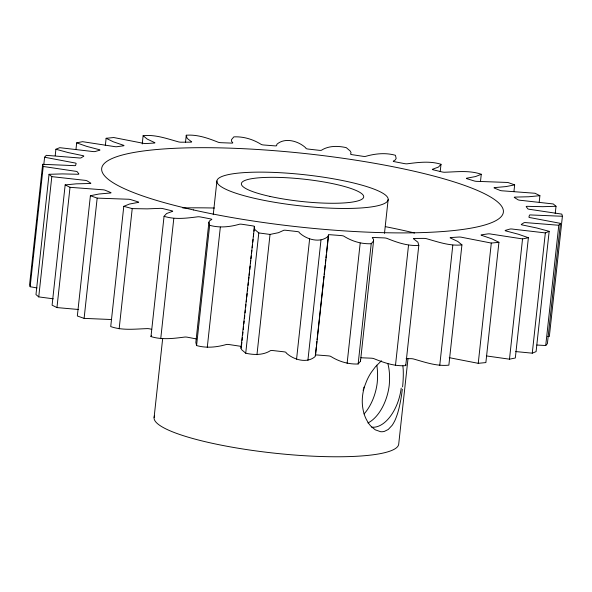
<?xml version="1.0" encoding="UTF-8"?>
<svg xmlns="http://www.w3.org/2000/svg" width="592" height="592" viewBox="0 0 592 592"><rect width="100%" height="100%" fill="white"/><g stroke="black" fill="none" stroke-linecap="round" stroke-linejoin="round"><path stroke-width="0.89" d="M196.418 338.95L187.612 337.255A2.412 0.437 6.2 0 0 184.378 337.107C173.323 338.528 161.823 339.971 150.99 336.574L164.058 216.309C174.892 219.706 186.391 218.263 197.439 216.842A2.412 0.437 6.2 0 1 200.673 216.99L210.36 218.855A2.412 0.437 6.2 0 1 211.618 219.565L209.746 220.683L208.902 222.17L209.642 225.293C219.343 228.031 229.666 227.025 239.242 224.287A2.412 0.437 6.2 0 1 242.209 224.294L252.606 225.87A2.412 0.437 6.2 0 1 254.449 226.588L240.937 348.163L241.78 349.82L245.724 353.202C253.805 355.052 263.181 355.281 270.403 350.693A2.412 0.437 6.2 0 1 272.993 350.56L283.694 351.781A2.412 0.437 6.2 0 1 286.062 352.477L286.165 352.899C293.343 359.736 306.893 363.791 315.085 356.613L315.366 355.289A2.412 0.437 6.2 0 1 317.475 355.015L328.079 355.844A2.412 0.437 6.2 0 1 330.876 356.488C338.964 361.571 348.54 364.443 358.145 363.984L360.491 361.209L360.491 359.633M360.491 361.209L373.559 240.944L373.559 239.368L372.398 237.903A2.412 0.437 6.2 0 1 373.952 237.503L384.038 237.903A2.412 0.437 6.2 0 1 387.153 238.472C397.202 242.505 407.821 246.228 418.803 245.354L417.915 242.217L413.675 238.946A2.412 0.437 6.2 0 1 414.615 238.443L423.805 238.391A2.412 0.437 6.2 0 1 427.121 238.872C438.443 242.061 450.024 246.191 461.93 244.881L448.869 365.146C436.955 366.455 425.382 362.326 414.06 359.137A2.412 0.437 6.2 0 0 410.737 358.656L406.142 358.685M440.211 171.628L441.01 164.28C430.177 160.883 418.677 162.326 407.622 163.747A2.412 0.437 6.2 0 1 404.388 163.599L394.701 161.742A2.412 0.437 6.2 0 1 393.451 161.024L395.323 159.907L396.159 158.419L395.426 155.296C385.718 152.558 375.402 153.565 365.826 156.303A2.412 0.437 6.2 0 1 362.859 156.295L352.462 154.727A2.412 0.437 6.2 0 1 350.619 154.009L351.063 152.692L350.22 151.034L346.276 147.652C338.195 145.802 328.819 145.573 321.597 150.168A2.412 0.437 6.2 0 1 319.007 150.294L308.306 149.08A2.412 0.437 6.2 0 1 305.938 148.377L305.835 147.956C298.657 141.118 285.107 137.063 276.915 144.241L276.634 145.573A2.412 0.437 6.2 0 1 274.525 145.839L263.921 145.01A2.412 0.437 6.2 0 1 261.124 144.367C253.036 139.29 243.46 136.412 233.855 136.87L231.509 139.645L231.509 141.229L232.671 142.694A2.412 0.437 6.2 0 1 231.117 143.086L221.023 142.694A2.412 0.437 6.2 0 1 217.908 142.117C207.859 138.091 197.247 134.362 186.258 135.235L187.153 138.373L191.386 141.643A2.412 0.437 6.2 0 1 190.454 142.147L181.263 142.198A2.412 0.437 6.2 0 1 177.94 141.717C166.618 138.535 155.045 134.399 143.131 135.709L142.235 143.974M360.883 357.768L370.977 358.167A2.412 0.437 6.2 0 1 374.092 358.737C384.141 362.763 394.753 366.492 405.742 365.619L405.749 364.783M402.597 386.865L402.819 384.489A37.851 8.31 -81.4 0 0 403.204 369.46L402.886 365.908M43.808 164.569L44.607 157.228L73.948 162.785A2.412 0.437 6.2 0 1 76.139 163.488L75.613 165.412A2.412 0.437 6.2 0 1 73.179 165.59L42.668 164.317L29.6 284.582L30.155 286.735L36.993 287.934M30.155 286.735L43.223 166.47L42.668 164.317M43.223 166.47L74.622 171.14A2.412 0.437 6.2 0 1 77.278 171.813L78.847 173.93A2.412 0.437 6.2 0 1 76.923 174.24L62.382 173.907L49.04 174.307L35.979 294.572L38.739 296.895L53.287 298.812M38.739 296.895L51.8 176.631L49.04 174.307M55.204 155.681L55.907 149.251L59.733 147.682L91.938 151.426A2.412 0.437 6.2 0 0 95.097 151.53L99.678 150.227A2.412 0.437 6.2 0 0 98.642 149.517L86.602 146.342L76.679 142.857L75.983 149.28M51.8 176.631L84.049 180.234A2.412 0.437 6.2 0 1 87.068 180.841L90.68 183.076A2.412 0.437 6.2 0 1 89.333 183.513L76.331 183.838L65.164 184.911L52.096 305.176L56.958 307.581L78.529 309.498M56.958 307.581L70.019 187.316L65.164 184.911M70.019 187.316L101.876 189.714A2.412 0.437 6.2 0 1 105.139 190.232L110.652 192.504A2.412 0.437 6.2 0 1 109.942 193.036L98.975 194.013L90.398 195.723L77.337 315.987L84.108 318.378L111.651 319.539M84.108 318.378L97.169 198.113L90.398 195.723M105.332 145.632L106.131 138.284L113.76 137.536L142.761 143.19A2.412 0.437 6.2 0 0 146.157 143.553L154.098 143.057A2.412 0.437 6.2 0 0 154.379 142.465L147.23 139.098L143.131 135.709M97.169 198.113L127.413 199.215A2.412 0.437 6.2 0 1 130.802 199.622L137.995 201.842A2.412 0.437 6.2 0 1 137.943 202.464L129.441 204.048L123.795 206.327L110.726 326.584C122.226 330.617 134.665 329.034 146.616 328.641A2.412 0.437 6.2 0 1 149.991 328.923L151.715 329.344M119.147 328.878L132.216 208.613L123.795 206.327M160.735 338.676L173.804 218.411M154.105 417.419L162.682 338.469M185.466 142.576L186.258 135.235M208.902 222.17L195.841 342.435L196.574 345.558C206.282 348.296 216.598 347.289 226.174 344.551A2.412 0.437 6.2 0 1 229.141 344.559L239.538 346.128A2.412 0.437 6.2 0 1 241.321 346.616M196.574 345.558L209.642 225.293M213.253 214.667L216.916 180.952M207.274 347.386L220.335 227.121M241.58 345.018L241.884 342.257M242.084 340.422L242.38 337.669M242.683 334.917L242.979 332.164M243.275 329.404L243.578 326.651M243.874 323.898L244.178 321.145M244.474 318.392L244.777 315.64M245.073 312.879L245.369 310.127M245.673 307.374L245.969 304.621M246.272 301.868L246.568 299.108M246.768 297.273L247.167 293.602M247.463 290.85L247.767 288.097M248.063 285.344L248.366 282.584M248.566 280.749L248.966 277.078M249.165 275.243L249.558 271.573M249.757 269.737L250.157 266.06M250.46 263.307L250.756 260.554M250.956 258.719L251.26 255.966M251.556 253.206L251.852 250.453M252.155 247.7L252.451 244.947M252.754 242.195L253.05 239.442M253.354 236.682L253.65 233.929M253.946 231.176L254.249 228.423M245.724 353.202L258.793 232.937L254.849 229.555L254.116 226.958M256.965 354.689L270.033 234.425L278.469 232.686L283.464 230.429A2.412 0.437 6.2 0 1 286.062 230.295L296.762 231.516A2.412 0.437 6.2 0 1 299.13 232.212L299.234 232.634C306.412 239.471 319.961 243.527 328.146 236.349L328.427 235.024A2.412 0.437 6.2 0 1 330.543 234.758L341.14 235.579A2.412 0.437 6.2 0 1 343.937 236.223C352.033 241.307 361.608 244.178 371.206 243.719L373.559 240.944M296.562 359.203L309.623 238.939M307.907 360.291L320.975 240.026M315.366 355.289L316.261 347.023M316.461 345.188L316.861 341.517M317.06 339.682L317.46 336.004M317.66 334.169L323.343 281.844M323.543 280.009L323.942 276.331M324.142 274.496L325.141 265.32M325.334 263.484L325.733 259.807M325.933 257.971L326.333 254.301M326.532 252.466L328.427 235.024M315.477 355.711L328.545 235.446M347.119 363.333L360.188 243.068M358.145 363.984L371.206 243.719M384.482 233.344L388.145 199.637A86.121 15.695 6.2 0 0 261.383 172.131A86.121 15.695 6.2 0 0 258.068 199.119A86.121 15.695 6.2 0 0 388.145 199.637M395.471 365.442L408.532 245.177M405.742 365.619L418.803 245.354M407.977 358.848L398.697 444.229A123.032 22.422 6.2 0 1 269.501 452.614A123.032 22.422 6.2 0 1 154.542 416.05M439.738 365.434L452.806 245.169M480.475 181.611L481.274 174.27C469.774 170.237 457.335 171.821 445.384 172.213A2.412 0.437 6.2 0 1 442.009 171.932L433.396 169.852A2.412 0.437 6.2 0 1 432.789 169.171L438.502 167.033L441.01 164.28M478.24 363.325L491.301 243.06L498.93 242.306L485.869 362.57L478.24 363.325L449.239 357.672M513.967 191.297L514.663 184.867L507.892 182.477L477.648 181.374A2.412 0.437 6.2 0 1 474.266 180.967L467.066 178.747A2.412 0.437 6.2 0 1 467.118 178.125L475.62 176.542L481.274 174.27M509.483 359.181L522.544 238.916L528.39 237.732L515.321 357.997L509.483 359.181L486.742 355.977M539.208 202.109L539.904 195.678L535.042 193.273L503.185 190.876A2.412 0.437 6.2 0 1 499.922 190.358L494.416 188.086A2.412 0.437 6.2 0 1 495.127 187.553L506.086 186.576L514.663 184.867M532.267 353.172L545.336 232.908L549.161 231.339L536.093 351.604L532.267 353.172L515.736 351.574M555.222 213.623L556.021 206.282L553.261 203.959L521.012 200.355A2.412 0.437 6.2 0 1 518 199.756L514.389 197.513A2.412 0.437 6.2 0 1 515.736 197.084L528.73 196.759L539.904 195.678M536.863 345.025L545.728 345.528L558.789 225.263L560.454 223.362L531.12 217.812A2.412 0.437 6.2 0 1 528.922 217.101L529.448 215.185A2.412 0.437 6.2 0 1 531.89 215L562.4 216.272L549.332 336.537L547.733 336.522M560.454 223.362L547.393 343.626L545.728 345.528M240.937 348.163L241.381 346.853M402.338 389.27L401.694 394.124A37.947 8.332 -81.4 0 1 398.971 408.413L397.78 412.816A39.686 11.085 -80.7 0 1 395.641 418.81L394.864 420.616A39.96 13.498 -80 0 1 392.163 425.308L388.248 429.474L384.363 431.405A39.146 19.765 -77.6 0 1 380.538 431.686L375.284 429.822L371.554 426.832A39.701 25.967 -74.6 0 1 368.15 422.607L366.219 419.188A38.894 27.18 -73.4 0 1 363.399 411.188L362.97 408.998A37.392 27.706 -72 0 1 364.938 385.392L366.722 380.797A38.902 27.188 -73.4 0 1 371.339 372.287L375.469 366.729L381.433 360.772M164.058 216.309L166.559 213.557L172.279 211.418A2.412 0.437 6.2 0 0 171.665 210.745L163.059 208.658A2.412 0.437 6.2 0 0 159.685 208.377L147.142 208.865L132.216 208.613M150.99 336.574L151.426 335.782M44.607 157.228L46.272 155.333L78.248 157.886A2.412 0.437 6.2 0 0 81.097 157.842L83.701 156.207A2.412 0.437 6.2 0 0 82.059 155.481L68.221 152.581L55.907 149.251M76.679 142.857L82.517 141.673L113.723 146.468A2.412 0.437 6.2 0 0 117.061 146.705L123.447 145.787A2.412 0.437 6.2 0 0 123.062 145.121L113.279 141.784L106.131 138.284M556.021 206.282L542.686 206.689L528.145 206.349A2.412 0.437 6.2 0 0 526.214 206.66L527.79 208.784A2.412 0.437 6.2 0 0 530.447 209.45L561.845 214.119L562.4 216.272M558.789 225.263L526.813 222.703A2.412 0.437 6.2 0 0 523.964 222.747L521.36 224.39A2.412 0.437 6.2 0 0 523.01 225.108L536.848 228.009L549.161 231.339M545.336 232.908L513.123 229.163A2.412 0.437 6.2 0 0 509.971 229.06L505.39 230.369A2.412 0.437 6.2 0 0 506.426 231.072L518.466 234.254L528.39 237.732M522.544 238.916L491.345 234.129A2.412 0.437 6.2 0 0 488 233.884L481.622 234.802A2.412 0.437 6.2 0 0 482.006 235.468L491.782 238.805L498.93 242.306M258.793 232.937L270.033 234.425M491.301 243.06L462.3 237.407A2.412 0.437 6.2 0 0 458.911 237.037L450.971 237.533A2.412 0.437 6.2 0 0 450.69 238.125L457.831 241.499L461.93 244.881M182.78 207.955A202.02 36.815 6.2 0 1 214.393 208.029M385.414 226.662A202.02 36.815 6.2 0 1 414.615 233.004M363.999 387.094A36.896 20.861 -75.5 0 1 363.725 388.219M363.429 389.329A36.896 20.861 -75.5 0 1 363.118 390.446M364.08 413.934A36.896 20.861 -75.5 0 0 377.208 382.913A36.896 15.037 -80 0 0 376.786 365.19M367.943 422.954A36.896 20.861 -75.5 0 0 389.203 385.503A36.896 15.037 -80 0 0 387.804 363.555M401.206 388.086A36.896 20.861 -75.5 0 1 371.732 427.15M193.443 209.931A202.02 36.815 6.2 0 0 503.156 213.224A202.02 36.815 6.2 0 0 211.004 147.726A202.02 36.815 6.2 0 0 193.443 209.931M269.996 196.426A61.516 11.211 6.2 0 0 363.658 197.136A61.516 11.211 6.2 0 0 273.941 177.326A61.516 11.211 6.2 0 0 269.996 196.426"/></g></svg>
